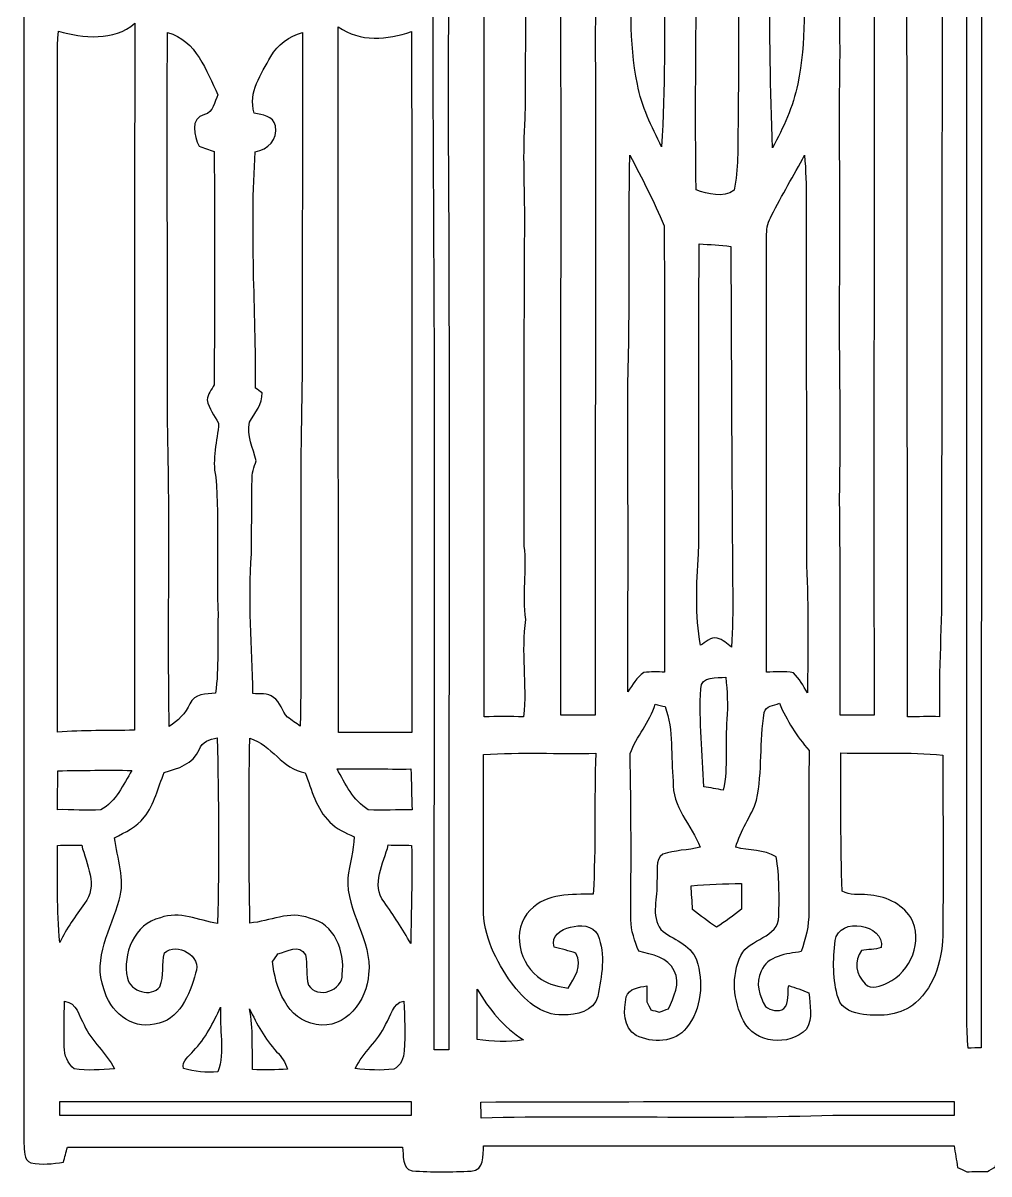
# Model space of a CAD drawing. Header units: centimetres. Extents: x -8.8 to 8.7, y -13.1 to 13.1.
# Drawn here: x -8.76 to 0.09, y -13.09 to -2.55 of the extents above; entities that cross this region are included whole.
import ezdxf

# ---------------------------------------------------------------- set-up
doc = ezdxf.new("R2010")
doc.units = ezdxf.units.CM
doc.header["$MEASUREMENT"] = 0
doc.layers.add('Camada 1', color=7, linetype='Continuous')

msp = doc.modelspace()

# ---------------------------------------------------------------- linework, layer by layer
at = {"layer": 'Camada 1', "color": 156}
for points, knots in [([(-8.73442, 13.03619), (-8.66951, 13.05171), (-8.60389, 13.06759), (-8.53651, 13.06617), (-8.53651, 13.06617), (-2.95063, 13.06476), (2.6356, 13.06583), (8.22147, 13.06547), (8.22147, 13.06547), (8.38093, 13.063), (8.54251, 13.07923), (8.69984, 13.0436), (8.69984, 13.0436), (8.7309, 12.86016), (8.71819, 12.67424), (8.71996, 12.48939), (8.71996, 12.48939), (8.71996, 4.06929), (8.7196, -4.35081), (8.72031, -12.7709), (8.72031, -12.7709), (8.71926, -12.84393), (8.70372, -12.9166), (8.68961, -12.98857), (8.68961, -12.98857), (8.57637, -12.99703), (8.46208, -13.00091), (8.3513, -12.97552), (8.3513, -12.97552), (8.34073, -12.93071), (8.33013, -12.88625), (8.32026, -12.84216), (8.32026, -12.84216), (7.2965, -12.84286), (6.27274, -12.84216), (5.24898, -12.84286), (5.24898, -12.84286), (5.23875, -12.91978), (5.25921, -13.0383), (5.15761, -13.06054), (5.15761, -13.06054), (4.94736, -13.06442), (4.73145, -13.0877), (4.52578, -13.03267), (4.52578, -13.03267), (4.51838, -12.96458), (4.51343, -12.89578), (4.5099, -12.82805), (4.5099, -12.82805), (3.06105, -12.82946), (1.6122, -12.82946), (0.16333, -12.8277), (0.16333, -12.8277), (0.1598, -12.8919), (0.15628, -12.95646), (0.15098, -13.02066), (0.15098, -13.02066), (0.13194, -13.0316), (0.09455, -13.05348), (0.07584, -13.06442), (0.07584, -13.06442), (0.01269, -13.06476), (-0.05009, -13.06547), (-0.11289, -13.06724), (-0.11289, -13.06724), (-0.1337, -13.05701), (-0.17533, -13.03725), (-0.19614, -13.02702), (-0.19614, -13.02702), (-0.20813, -12.96175), (-0.21907, -12.89578), (-0.22825, -12.83088), (-0.22825, -12.83088), (-1.66475, -12.82629), (-3.10091, -12.83088), (-4.53707, -12.82876), (-4.53707, -12.82876), (-4.54377, -12.91554), (-4.52825, -13.05489), (-4.6503, -13.06194), (-4.6503, -13.06194), (-4.83093, -13.06865), (-5.01261, -13.07146), (-5.19289, -13.05947), (-5.19289, -13.05947), (-5.2899, -13.03267), (-5.26873, -12.91836), (-5.27931, -12.84252), (-5.27931, -12.84252), (-6.30237, -12.84252), (-7.32542, -12.84252), (-8.34848, -12.84252), (-8.34848, -12.84252), (-8.36048, -12.88803), (-8.37283, -12.93388), (-8.38517, -12.98046), (-8.38517, -12.98046), (-8.48324, -12.9935), (-8.58414, -13.00692), (-8.68221, -12.98645), (-8.68221, -12.98645), (-8.75523, -12.96), (-8.74077, -12.86968), (-8.74676, -12.80865), (-8.74676, -12.80865), (-8.74641, -4.3882), (-8.74641, 4.03224), (-8.74641, 12.4527), (-8.74641, 12.4527), (-8.7443, 12.64708), (-8.75523, 12.84252), (-8.73442, 13.03619)], [0, 0, 0, 0, 0.03448276, 0.03448276, 0.03448276, 0.03448276, 0.06896552, 0.06896552, 0.06896552, 0.06896552, 0.10344828, 0.10344828, 0.10344828, 0.10344828, 0.13793103, 0.13793103, 0.13793103, 0.13793103, 0.17241379, 0.17241379, 0.17241379, 0.17241379, 0.20689655, 0.20689655, 0.20689655, 0.20689655, 0.24137931, 0.24137931, 0.24137931, 0.24137931, 0.27586207, 0.27586207, 0.27586207, 0.27586207, 0.31034483, 0.31034483, 0.31034483, 0.31034483, 0.34482759, 0.34482759, 0.34482759, 0.34482759, 0.37931034, 0.37931034, 0.37931034, 0.37931034, 0.4137931, 0.4137931, 0.4137931, 0.4137931, 0.44827586, 0.44827586, 0.44827586, 0.44827586, 0.48275862, 0.48275862, 0.48275862, 0.48275862, 0.51724138, 0.51724138, 0.51724138, 0.51724138, 0.55172414, 0.55172414, 0.55172414, 0.55172414, 0.5862069, 0.5862069, 0.5862069, 0.5862069, 0.62068966, 0.62068966, 0.62068966, 0.62068966, 0.65517241, 0.65517241, 0.65517241, 0.65517241, 0.68965517, 0.68965517, 0.68965517, 0.68965517, 0.72413793, 0.72413793, 0.72413793, 0.72413793, 0.75862069, 0.75862069, 0.75862069, 0.75862069, 0.79310345, 0.79310345, 0.79310345, 0.79310345, 0.82758621, 0.82758621, 0.82758621, 0.82758621, 0.86206897, 0.86206897, 0.86206897, 0.86206897, 0.89655172, 0.89655172, 0.89655172, 0.89655172, 0.93103448, 0.93103448, 0.93103448, 0.93103448, 1, 1, 1, 1]), ([(-0.11148, 5.30506), (-0.11148, 5.30506), (-0.11148, 5.30506), (-0.11148, 5.30506), (-0.11148, 5.30506), (-0.11253, -0.26175), (-0.11148, -5.8286), (-0.11182, -11.39542), (-0.11182, -11.39542), (-0.11041, -11.57498), (-0.11923, -11.75526), (-0.09842, -11.93446), (-0.09842, -11.93446), (-0.06914, -11.93411), (-0.01128, -11.93375), (0.01798, -11.93341), (0.01798, -11.93341), (0.02399, -6.18596), (0.01975, -0.43814), (0.01975, 5.3093), (0.01975, 5.3093), (-0.01305, 5.30823), (-0.07866, 5.30613), (-0.11148, 5.30506)], [0, 0, 0, 0, 0.14285714, 0.14285714, 0.14285714, 0.14285714, 0.28571429, 0.28571429, 0.28571429, 0.28571429, 0.42857143, 0.42857143, 0.42857143, 0.42857143, 0.57142857, 0.57142857, 0.57142857, 0.57142857, 0.71428571, 0.71428571, 0.71428571, 0.71428571, 1, 1, 1, 1]), ([(-4.98581, 2.5407), (-4.98581, 2.5407), (-4.98581, 2.5407), (-4.98581, 2.5407), (-4.98581, 2.5407), (-4.98827, 1.31726), (-4.98369, 0.09348), (-4.99356, -1.12994), (-4.99356, -1.12994), (-5.01085, -2.82292), (-4.98722, -4.5159), (-4.98686, -6.20854), (-4.98686, -6.20854), (-4.98686, -8.12236), (-4.98934, -10.03652), (-4.98968, -11.95034), (-4.98968, -11.95034), (-4.94524, -11.95), (-4.90078, -11.95034), (-4.85598, -11.95105), (-4.85598, -11.95105), (-4.85846, -9.17787), (-4.8447, -6.40467), (-4.86092, -3.63185), (-4.86092, -3.63185), (-4.86092, -3.47944), (-4.86021, -3.32705), (-4.86092, -3.175), (-4.86092, -3.175), (-4.86516, -2.66946), (-4.84964, -2.16322), (-4.87115, -1.65805), (-4.87115, -1.65805), (-4.8648, -1.54023), (-4.85457, -1.42239), (-4.85598, -1.30457), (-4.85598, -1.30457), (-4.8581, 0.09313), (-4.84786, 1.49119), (-4.84575, 2.88854), (-4.84575, 2.88854), (-4.87469, 2.89665), (-4.93253, 2.91287), (-4.96147, 2.92099), (-4.96147, 2.92099), (-4.97487, 2.79471), (-4.98439, 2.66805), (-4.98581, 2.5407)], [0, 0, 0, 0, 0.07692308, 0.07692308, 0.07692308, 0.07692308, 0.15384615, 0.15384615, 0.15384615, 0.15384615, 0.23076923, 0.23076923, 0.23076923, 0.23076923, 0.30769231, 0.30769231, 0.30769231, 0.30769231, 0.38461538, 0.38461538, 0.38461538, 0.38461538, 0.46153846, 0.46153846, 0.46153846, 0.46153846, 0.53846154, 0.53846154, 0.53846154, 0.53846154, 0.61538462, 0.61538462, 0.61538462, 0.61538462, 0.69230769, 0.69230769, 0.69230769, 0.69230769, 0.76923077, 0.76923077, 0.76923077, 0.76923077, 0.84615385, 0.84615385, 0.84615385, 0.84615385, 1, 1, 1, 1]), ([(-4.53319, 0.85724), (-4.53319, 0.85724), (-4.53319, 0.85724), (-4.53319, 0.85724), (-4.53319, 0.85724), (-4.55577, 0.54785), (-4.52683, 0.23812), (-4.53214, -0.07126), (-4.53214, -0.07126), (-4.53284, -3.01449), (-4.53143, -5.95736), (-4.53319, -8.90023), (-4.53319, -8.90023), (-4.41254, -8.89881), (-4.2919, -8.89881), (-4.17125, -8.90023), (-4.17125, -8.90023), (-4.13843, -8.6039), (-4.19734, -8.30509), (-4.1543, -8.0084), (-4.1543, -8.0084), (-4.18853, -7.78544), (-4.13878, -7.56108), (-4.16806, -7.33743), (-4.16806, -7.33743), (-4.17089, -6.34929), (-4.16877, -5.36046), (-4.16382, -4.37268), (-4.16382, -4.37268), (-4.16172, -4.05623), (-4.18324, -3.73839), (-4.1589, -3.42194), (-4.1589, -3.42194), (-4.14619, -1.9812), (-4.16031, -0.5401), (-4.15079, 0.90063), (-4.15079, 0.90063), (-4.26861, 0.83114), (-4.40443, 0.79233), (-4.53319, 0.85724)], [0, 0, 0, 0, 0.09090909, 0.09090909, 0.09090909, 0.09090909, 0.18181818, 0.18181818, 0.18181818, 0.18181818, 0.27272727, 0.27272727, 0.27272727, 0.27272727, 0.36363636, 0.36363636, 0.36363636, 0.36363636, 0.45454545, 0.45454545, 0.45454545, 0.45454545, 0.54545455, 0.54545455, 0.54545455, 0.54545455, 0.63636364, 0.63636364, 0.63636364, 0.63636364, 0.72727273, 0.72727273, 0.72727273, 0.72727273, 0.81818182, 0.81818182, 0.81818182, 0.81818182, 1, 1, 1, 1]), ([(-0.66004, 0.67027), (-0.66004, 0.67027), (-0.66004, 0.67027), (-0.66004, 0.67027), (-0.66004, 0.67027), (-0.66286, -2.52024), (-0.65617, -5.71076), (-0.6558, -8.90093), (-0.6558, -8.90093), (-0.55774, -8.89952), (-0.45966, -8.89916), (-0.36125, -8.89987), (-0.36125, -8.89987), (-0.37394, -8.47195), (-0.33619, -8.04579), (-0.345, -7.61858), (-0.345, -7.61858), (-0.33901, -4.98439), (-0.3383, -2.35055), (-0.34042, 0.28327), (-0.34042, 0.28327), (-0.33479, 0.41098), (-0.45544, 0.50341), (-0.45437, 0.63076), (-0.45437, 0.63076), (-0.45544, 0.71154), (-0.44767, 0.79162), (-0.4452, 0.87207), (-0.4452, 0.87207), (-0.56091, 0.89181), (-0.67239, 0.78668), (-0.66004, 0.67027)], [0, 0, 0, 0, 0.11111111, 0.11111111, 0.11111111, 0.11111111, 0.22222222, 0.22222222, 0.22222222, 0.22222222, 0.33333333, 0.33333333, 0.33333333, 0.33333333, 0.44444444, 0.44444444, 0.44444444, 0.44444444, 0.55555556, 0.55555556, 0.55555556, 0.55555556, 0.66666667, 0.66666667, 0.66666667, 0.66666667, 0.77777778, 0.77777778, 0.77777778, 0.77777778, 1, 1, 1, 1]), ([(-3.8368, 0.43249), (-3.8368, 0.43249), (-3.8368, 0.43249), (-3.8368, 0.43249), (-3.8368, 0.43249), (-3.82305, -2.6737), (-3.8301, -5.7799), (-3.83117, -8.88646), (-3.83117, -8.88646), (-3.72604, -8.88576), (-3.62091, -8.88576), (-3.51579, -8.88576), (-3.51579, -8.88576), (-3.51966, -6.79379), (-3.50697, -4.70217), (-3.51542, -2.61055), (-3.51542, -2.61055), (-3.50519, -2.17523), (-3.50448, -1.73989), (-3.50555, -1.30457), (-3.50555, -1.30457), (-3.4999, -1.0107), (-3.51683, -0.71649), (-3.56622, -0.42686), (-3.56622, -0.42686), (-3.6135, -0.13053), (-3.63926, 0.1912), (-3.8368, 0.43249)], [0, 0, 0, 0, 0.125, 0.125, 0.125, 0.125, 0.25, 0.25, 0.25, 0.25, 0.375, 0.375, 0.375, 0.375, 0.5, 0.5, 0.5, 0.5, 0.625, 0.625, 0.625, 0.625, 0.75, 0.75, 0.75, 0.75, 1, 1, 1, 1]), ([(-1.07456, 0.2487), (-1.07456, 0.2487), (-1.07456, 0.2487), (-1.07456, 0.2487), (-1.07456, 0.2487), (-1.16204, -0.18308), (-1.21284, -0.62089), (-1.25764, -1.05867), (-1.25764, -1.05867), (-1.30915, -1.76283), (-1.25942, -2.46873), (-1.27776, -3.17324), (-1.27776, -3.17324), (-1.28023, -3.78529), (-1.26787, -4.39737), (-1.27776, -5.00944), (-1.27776, -5.00944), (-1.28057, -5.64339), (-1.26259, -6.27768), (-1.27811, -6.91161), (-1.27811, -6.91161), (-1.26753, -7.56954), (-1.27353, -8.22749), (-1.27175, -8.88576), (-1.27175, -8.88576), (-1.1684, -8.88576), (-1.06503, -8.88576), (-0.96131, -8.88646), (-0.96131, -8.88646), (-0.9666, -5.76967), (-0.95462, -2.65253), (-0.96767, 0.46426), (-0.96767, 0.46426), (-1.00999, 0.39652), (-1.06079, 0.32948), (-1.07456, 0.2487)], [0, 0, 0, 0, 0.1, 0.1, 0.1, 0.1, 0.2, 0.2, 0.2, 0.2, 0.3, 0.3, 0.3, 0.3, 0.4, 0.4, 0.4, 0.4, 0.5, 0.5, 0.5, 0.5, 0.6, 0.6, 0.6, 0.6, 0.7, 0.7, 0.7, 0.7, 0.8, 0.8, 0.8, 0.8, 1, 1, 1, 1]), ([(-2.58585, -2.03694), (-2.58585, -2.03694), (-2.58585, -2.03694), (-2.58585, -2.03694), (-2.58585, -2.03694), (-2.59574, -2.71638), (-2.59927, -3.39619), (-2.59186, -4.07563), (-2.59186, -4.07563), (-2.48284, -4.11514), (-2.34631, -4.15042), (-2.2426, -4.07916), (-2.2426, -4.07916), (-2.20098, -3.88513), (-2.21262, -3.68582), (-2.20698, -3.48896), (-2.20698, -3.48896), (-2.2038, -3.01695), (-2.19816, -2.54494), (-2.21085, -2.07291), (-2.21085, -2.07291), (-2.29763, -1.99777), (-2.36007, -1.90112), (-2.4003, -1.79387), (-2.4003, -1.79387), (-2.46803, -1.87006), (-2.52623, -1.95438), (-2.58585, -2.03694)], [0, 0, 0, 0, 0.125, 0.125, 0.125, 0.125, 0.25, 0.25, 0.25, 0.25, 0.375, 0.375, 0.375, 0.375, 0.5, 0.5, 0.5, 0.5, 0.625, 0.625, 0.625, 0.625, 0.75, 0.75, 0.75, 0.75, 1, 1, 1, 1]), ([(-3.18698, -1.9325), (-3.18698, -1.9325), (-3.18698, -1.9325), (-3.18698, -1.9325), (-3.18698, -1.9325), (-3.18381, -2.32445), (-3.20993, -2.72026), (-3.12949, -3.1069), (-3.12949, -3.1069), (-3.09209, -3.31045), (-2.99895, -3.49708), (-2.90724, -3.68087), (-2.90724, -3.68087), (-2.8776, -3.14995), (-2.87796, -2.61832), (-2.88079, -2.08667), (-2.88079, -2.08667), (-2.99826, -2.06974), (-3.09774, -2.00659), (-3.18698, -1.9325)], [0, 0, 0, 0, 0.16666667, 0.16666667, 0.16666667, 0.16666667, 0.33333333, 0.33333333, 0.33333333, 0.33333333, 0.5, 0.5, 0.5, 0.5, 0.66666667, 0.66666667, 0.66666667, 0.66666667, 1, 1, 1, 1]), ([(-1.91593, -2.09832), (-1.91593, -2.09832), (-1.91593, -2.09832), (-1.91593, -2.09832), (-1.91593, -2.09832), (-1.91805, -2.6296), (-1.91276, -3.16018), (-1.89194, -3.69076), (-1.89194, -3.69076), (-1.7921, -3.5059), (-1.7032, -3.31187), (-1.66088, -3.10515), (-1.66088, -3.10515), (-1.58043, -2.72204), (-1.60197, -2.32657), (-1.60725, -1.93745), (-1.60725, -1.93745), (-1.70039, -2.00907), (-1.80445, -2.06269), (-1.91593, -2.09832)], [0, 0, 0, 0, 0.16666667, 0.16666667, 0.16666667, 0.16666667, 0.33333333, 0.33333333, 0.33333333, 0.33333333, 0.5, 0.5, 0.5, 0.5, 0.66666667, 0.66666667, 0.66666667, 0.66666667, 1, 1, 1, 1]), ([(-8.43174, -2.6222), (-8.43174, -2.6222), (-8.43174, -2.6222), (-8.43174, -2.6222), (-8.43174, -2.6222), (-8.44409, -2.79364), (-8.43879, -2.96545), (-8.4395, -3.13725), (-8.4395, -3.13725), (-8.4395, -5.10575), (-8.4395, -7.07424), (-8.4395, -9.04309), (-8.4395, -9.04309), (-8.20561, -9.01912), (-7.9703, -9.03323), (-7.7357, -9.02194), (-7.7357, -9.02194), (-7.73041, -6.86469), (-7.73818, -4.70746), (-7.73041, -2.55023), (-7.73041, -2.55023), (-7.92656, -2.71568), (-8.20137, -2.68605), (-8.43174, -2.6222)], [0, 0, 0, 0, 0.14285714, 0.14285714, 0.14285714, 0.14285714, 0.28571429, 0.28571429, 0.28571429, 0.28571429, 0.42857143, 0.42857143, 0.42857143, 0.42857143, 0.57142857, 0.57142857, 0.57142857, 0.57142857, 0.71428571, 0.71428571, 0.71428571, 0.71428571, 1, 1, 1, 1]), ([(-7.43162, -2.63277), (-7.43162, -2.63277), (-7.43162, -2.63277), (-7.43162, -2.63277), (-7.43162, -2.63277), (-7.44185, -3.82551), (-7.42597, -5.01826), (-7.43232, -6.211), (-7.43232, -6.211), (-7.40621, -7.13634), (-7.43303, -8.06309), (-7.41644, -8.98913), (-7.41644, -8.98913), (-7.33531, -8.93797), (-7.26722, -8.87024), (-7.2277, -8.78204), (-7.2277, -8.78204), (-7.18855, -8.68856), (-7.07707, -8.69032), (-6.9924, -8.68469), (-6.9924, -8.68469), (-6.95819, -8.44902), (-6.98005, -8.21055), (-6.96948, -7.97382), (-6.96948, -7.97382), (-6.98253, -7.55085), (-6.95854, -7.12681), (-6.98994, -6.70489), (-6.98994, -6.70489), (-7.02875, -6.53944), (-6.97371, -6.37611), (-6.96382, -6.211), (-6.96382, -6.211), (-7.00369, -6.14291), (-7.05238, -6.0773), (-7.06966, -5.99897), (-7.06966, -5.99897), (-7.06296, -5.94676), (-7.02909, -5.90479), (-7.00546, -5.85964), (-7.00546, -5.85964), (-7.00122, -5.14843), (-6.99735, -4.43688), (-7.00546, -3.72533), (-7.00546, -3.72533), (-7.05167, -3.70874), (-7.09753, -3.69252), (-7.1434, -3.67665), (-7.1434, -3.67665), (-7.18784, -3.58315), (-7.22911, -3.41841), (-7.09259, -3.38666), (-7.09259, -3.38666), (-7.00933, -3.3669), (-7.00439, -3.26918), (-6.97018, -3.20569), (-6.97018, -3.20569), (-7.07672, -2.9852), (-7.16774, -2.70615), (-7.43162, -2.63277)], [0, 0, 0, 0, 0.0625, 0.0625, 0.0625, 0.0625, 0.125, 0.125, 0.125, 0.125, 0.1875, 0.1875, 0.1875, 0.1875, 0.25, 0.25, 0.25, 0.25, 0.3125, 0.3125, 0.3125, 0.3125, 0.375, 0.375, 0.375, 0.375, 0.4375, 0.4375, 0.4375, 0.4375, 0.5, 0.5, 0.5, 0.5, 0.5625, 0.5625, 0.5625, 0.5625, 0.625, 0.625, 0.625, 0.625, 0.6875, 0.6875, 0.6875, 0.6875, 0.75, 0.75, 0.75, 0.75, 0.8125, 0.8125, 0.8125, 0.8125, 0.875, 0.875, 0.875, 0.875, 1, 1, 1, 1]), ([(-6.48723, -2.85467), (-6.48723, -2.85467), (-6.48723, -2.85467), (-6.48723, -2.85467), (-6.48723, -2.85467), (-6.57224, -3.01412), (-6.69642, -3.18028), (-6.63821, -3.37149), (-6.63821, -3.37149), (-6.56271, -3.38842), (-6.46394, -3.39794), (-6.44384, -3.49003), (-6.44384, -3.49003), (-6.42126, -3.61209), (-6.51262, -3.70945), (-6.62869, -3.72604), (-6.62869, -3.72604), (-6.67737, -4.44746), (-6.6234, -5.17065), (-6.62481, -5.8928), (-6.62481, -5.8928), (-6.61, -5.90267), (-6.58071, -5.92313), (-6.5659, -5.93302), (-6.5659, -5.93302), (-6.5592, -6.03919), (-6.63397, -6.11611), (-6.68055, -6.20323), (-6.68055, -6.20323), (-6.71018, -6.32388), (-6.6488, -6.44065), (-6.62023, -6.55601), (-6.62023, -6.55601), (-6.64033, -6.61423), (-6.66043, -6.67385), (-6.65797, -6.73664), (-6.65797, -6.73664), (-6.66114, -6.96029), (-6.6608, -7.18397), (-6.66362, -7.40762), (-6.66362, -7.40762), (-6.69678, -7.83378), (-6.65585, -8.26065), (-6.6502, -8.68715), (-6.6502, -8.68715), (-6.58777, -8.69526), (-6.5144, -8.67867), (-6.46219, -8.72277), (-6.46219, -8.72277), (-6.39692, -8.7644), (-6.38493, -8.84977), (-6.33236, -8.9034), (-6.33236, -8.9034), (-6.29567, -8.93375), (-6.2551, -8.9595), (-6.21595, -8.98701), (-6.21595, -8.98701), (-6.19972, -7.91951), (-6.22652, -6.85129), (-6.19794, -5.78414), (-6.19794, -5.78414), (-6.2043, -4.73392), (-6.18949, -3.68335), (-6.1969, -2.63277), (-6.1969, -2.63277), (-6.31577, -2.67053), (-6.42513, -2.74389), (-6.48723, -2.85467)], [0, 0, 0, 0, 0.05555556, 0.05555556, 0.05555556, 0.05555556, 0.11111111, 0.11111111, 0.11111111, 0.11111111, 0.16666667, 0.16666667, 0.16666667, 0.16666667, 0.22222222, 0.22222222, 0.22222222, 0.22222222, 0.27777778, 0.27777778, 0.27777778, 0.27777778, 0.33333333, 0.33333333, 0.33333333, 0.33333333, 0.38888889, 0.38888889, 0.38888889, 0.38888889, 0.44444444, 0.44444444, 0.44444444, 0.44444444, 0.5, 0.5, 0.5, 0.5, 0.55555556, 0.55555556, 0.55555556, 0.55555556, 0.61111111, 0.61111111, 0.61111111, 0.61111111, 0.66666667, 0.66666667, 0.66666667, 0.66666667, 0.72222222, 0.72222222, 0.72222222, 0.72222222, 0.77777778, 0.77777778, 0.77777778, 0.77777778, 0.83333333, 0.83333333, 0.83333333, 0.83333333, 0.88888889, 0.88888889, 0.88888889, 0.88888889, 1, 1, 1, 1]), ([(-5.86775, -2.58163), (-5.86775, -2.58163), (-5.86775, -2.58163), (-5.86775, -2.58163), (-5.86775, -2.58163), (-5.86951, -4.73569), (-5.86739, -6.8901), (-5.86668, -9.04451), (-5.86668, -9.04451), (-5.64268, -9.04451), (-5.41867, -9.04558), (-5.1943, -9.0438), (-5.1943, -9.0438), (-5.19711, -6.90457), (-5.189, -4.76566), (-5.19852, -2.62643), (-5.19852, -2.62643), (-5.41725, -2.70191), (-5.67019, -2.72555), (-5.86775, -2.58163)], [0, 0, 0, 0, 0.16666667, 0.16666667, 0.16666667, 0.16666667, 0.33333333, 0.33333333, 0.33333333, 0.33333333, 0.5, 0.5, 0.5, 0.5, 0.66666667, 0.66666667, 0.66666667, 0.66666667, 1, 1, 1, 1]), ([(-3.19829, -3.75849), (-3.19829, -3.75849), (-3.19829, -3.75849), (-3.19829, -3.75849), (-3.19829, -3.75849), (-3.2138, -4.45805), (-3.19369, -5.15866), (-3.21592, -5.85823), (-3.21592, -5.85823), (-3.21522, -6.79591), (-3.2138, -7.7336), (-3.21663, -8.67127), (-3.21663, -8.67127), (-3.17253, -8.60953), (-3.13548, -8.53827), (-3.06951, -8.49629), (-3.06951, -8.49629), (-3.00672, -8.48501), (-2.94286, -8.49136), (-2.87937, -8.49136), (-2.87937, -8.49136), (-2.88536, -7.12893), (-2.87338, -5.76545), (-2.88466, -4.40336), (-2.88466, -4.40336), (-2.97461, -4.18182), (-3.08715, -3.9698), (-3.19829, -3.75849)], [0, 0, 0, 0, 0.125, 0.125, 0.125, 0.125, 0.25, 0.25, 0.25, 0.25, 0.375, 0.375, 0.375, 0.375, 0.5, 0.5, 0.5, 0.5, 0.625, 0.625, 0.625, 0.625, 0.75, 0.75, 0.75, 0.75, 1, 1, 1, 1]), ([(-1.90041, -4.31024), (-1.90041, -4.31024), (-1.90041, -4.31024), (-1.90041, -4.31024), (-1.90041, -4.31024), (-1.92863, -4.36279), (-1.94734, -4.421), (-1.94522, -4.48203), (-1.94522, -4.48203), (-1.94627, -5.81871), (-1.94486, -7.15539), (-1.94627, -8.49171), (-1.94627, -8.49171), (-1.86372, -8.49066), (-1.78011, -8.48218), (-1.69827, -8.49806), (-1.69827, -8.49806), (-1.64677, -8.55169), (-1.61149, -8.618), (-1.57091, -8.68045), (-1.57091, -8.68045), (-1.56845, -8.29168), (-1.55963, -7.90256), (-1.58114, -7.51451), (-1.58114, -7.51451), (-1.5815, -6.53837), (-1.58221, -5.56224), (-1.58255, -4.58611), (-1.58255, -4.58611), (-1.58574, -4.31024), (-1.57268, -4.03365), (-1.59914, -3.75849), (-1.59914, -3.75849), (-1.69686, -3.94404), (-1.80552, -4.12326), (-1.90041, -4.31024)], [0, 0, 0, 0, 0.1, 0.1, 0.1, 0.1, 0.2, 0.2, 0.2, 0.2, 0.3, 0.3, 0.3, 0.3, 0.4, 0.4, 0.4, 0.4, 0.5, 0.5, 0.5, 0.5, 0.6, 0.6, 0.6, 0.6, 0.7, 0.7, 0.7, 0.7, 0.8, 0.8, 0.8, 0.8, 1, 1, 1, 1]), ([(-2.56222, -4.56988), (-2.56222, -4.56988), (-2.56222, -4.56988), (-2.56222, -4.56988), (-2.56222, -4.56988), (-2.57174, -5.51602), (-2.5608, -6.46253), (-2.56821, -7.40903), (-2.56821, -7.40903), (-2.59045, -7.68738), (-2.5982, -7.9689), (-2.55198, -8.24547), (-2.55198, -8.24547), (-2.50401, -8.21937), (-2.4585, -8.1668), (-2.39783, -8.1802), (-2.39783, -8.1802), (-2.34562, -8.19185), (-2.30893, -8.23419), (-2.26589, -8.26311), (-2.26589, -8.26311), (-2.25743, -8.09659), (-2.25495, -7.92973), (-2.25602, -7.76323), (-2.25602, -7.76323), (-2.26554, -6.70665), (-2.26764, -5.64973), (-2.274, -4.59317), (-2.274, -4.59317), (-2.36996, -4.58257), (-2.46627, -4.57553), (-2.56222, -4.56988)], [0, 0, 0, 0, 0.11111111, 0.11111111, 0.11111111, 0.11111111, 0.22222222, 0.22222222, 0.22222222, 0.22222222, 0.33333333, 0.33333333, 0.33333333, 0.33333333, 0.44444444, 0.44444444, 0.44444444, 0.44444444, 0.55555556, 0.55555556, 0.55555556, 0.55555556, 0.66666667, 0.66666667, 0.66666667, 0.66666667, 0.77777778, 0.77777778, 0.77777778, 0.77777778, 1, 1, 1, 1]), ([(-2.54916, -8.64376), (-2.54916, -8.64376), (-2.54916, -8.64376), (-2.54916, -8.64376), (-2.54916, -8.64376), (-2.56433, -8.94257), (-2.5333, -9.24207), (-2.52201, -9.54088), (-2.52201, -9.54088), (-2.46203, -9.55145), (-2.40242, -9.56168), (-2.34209, -9.57226), (-2.34209, -9.57226), (-2.29658, -9.35884), (-2.32587, -9.13977), (-2.30928, -8.92386), (-2.30928, -8.92386), (-2.30046, -8.7951), (-2.30681, -8.66598), (-2.3188, -8.53792), (-2.3188, -8.53792), (-2.40242, -8.54816), (-2.54282, -8.52311), (-2.54916, -8.64376)], [0, 0, 0, 0, 0.14285714, 0.14285714, 0.14285714, 0.14285714, 0.28571429, 0.28571429, 0.28571429, 0.28571429, 0.42857143, 0.42857143, 0.42857143, 0.42857143, 0.57142857, 0.57142857, 0.57142857, 0.57142857, 0.71428571, 0.71428571, 0.71428571, 0.71428571, 1, 1, 1, 1]), ([(-3.19617, -9.23783), (-3.19617, -9.23783), (-3.19617, -9.23783), (-3.19617, -9.23783), (-3.19617, -9.23783), (-3.18347, -9.74478), (-3.1884, -10.25243), (-3.18805, -10.75972), (-3.18805, -10.75972), (-3.18981, -10.8599), (-3.1517, -10.9548), (-3.11643, -11.04723), (-3.11643, -11.04723), (-2.9979, -11.07651), (-2.84656, -11.10226), (-2.79259, -11.22785), (-2.79259, -11.22785), (-2.72732, -11.34321), (-2.80034, -11.46739), (-2.8448, -11.57569), (-2.8448, -11.57569), (-2.86597, -11.58309), (-2.90865, -11.59756), (-2.92981, -11.60497), (-2.92981, -11.60497), (-2.94852, -11.60003), (-2.98591, -11.59016), (-3.0046, -11.58521), (-3.0046, -11.58521), (-3.01449, -11.56723), (-3.03388, -11.53089), (-3.04341, -11.51254), (-3.04341, -11.51254), (-3.04341, -11.46281), (-3.04341, -11.41306), (-3.04411, -11.36368), (-3.04411, -11.36368), (-3.1115, -11.3799), (-3.20886, -11.38555), (-3.23144, -11.46668), (-3.23144, -11.46668), (-3.25542, -11.58521), (-3.26319, -11.74891), (-3.14113, -11.8184), (-3.14113, -11.8184), (-2.99402, -11.89143), (-2.78589, -11.88826), (-2.67794, -11.7482), (-2.67794, -11.7482), (-2.54141, -11.57817), (-2.51919, -11.32874), (-2.58833, -11.12626), (-2.58833, -11.12626), (-2.643, -10.98196), (-2.80704, -10.9421), (-2.91465, -10.85003), (-2.91465, -10.85003), (-3.00884, -10.72232), (-2.94075, -10.5537), (-2.95134, -10.4087), (-2.95134, -10.4087), (-2.93546, -10.32791), (-2.9785, -10.20762), (-2.89594, -10.15787), (-2.89594, -10.15787), (-2.78589, -10.12331), (-2.66805, -10.12189), (-2.55551, -10.0958), (-2.55551, -10.0958), (-2.63136, -9.89188), (-2.81552, -9.72397), (-2.8, -9.49184), (-2.8, -9.49184), (-2.82716, -9.26465), (-2.794, -9.0237), (-2.87513, -8.80709), (-2.87513, -8.80709), (-2.89806, -8.80145), (-2.94393, -8.79052), (-2.96686, -8.78487), (-2.96686, -8.78487), (-3.01483, -8.94997), (-3.1376, -9.08049), (-3.19617, -9.23783)], [0, 0, 0, 0, 0.04545455, 0.04545455, 0.04545455, 0.04545455, 0.09090909, 0.09090909, 0.09090909, 0.09090909, 0.13636364, 0.13636364, 0.13636364, 0.13636364, 0.18181818, 0.18181818, 0.18181818, 0.18181818, 0.22727273, 0.22727273, 0.22727273, 0.22727273, 0.27272727, 0.27272727, 0.27272727, 0.27272727, 0.31818182, 0.31818182, 0.31818182, 0.31818182, 0.36363636, 0.36363636, 0.36363636, 0.36363636, 0.40909091, 0.40909091, 0.40909091, 0.40909091, 0.45454545, 0.45454545, 0.45454545, 0.45454545, 0.5, 0.5, 0.5, 0.5, 0.54545455, 0.54545455, 0.54545455, 0.54545455, 0.59090909, 0.59090909, 0.59090909, 0.59090909, 0.63636364, 0.63636364, 0.63636364, 0.63636364, 0.68181818, 0.68181818, 0.68181818, 0.68181818, 0.72727273, 0.72727273, 0.72727273, 0.72727273, 0.77272727, 0.77272727, 0.77272727, 0.77272727, 0.81818182, 0.81818182, 0.81818182, 0.81818182, 0.86363636, 0.86363636, 0.86363636, 0.86363636, 0.90909091, 0.90909091, 0.90909091, 0.90909091, 1, 1, 1, 1]), ([(-1.96744, -8.86249), (-1.96744, -8.86249), (-1.96744, -8.86249), (-1.96744, -8.86249), (-1.96744, -8.86249), (-2.01295, -9.12707), (-1.98191, -9.40011), (-2.03763, -9.66399), (-2.03763, -9.66399), (-2.08562, -9.81463), (-2.18897, -9.94163), (-2.22815, -10.09614), (-2.22815, -10.09614), (-2.10679, -10.12825), (-1.96885, -10.11485), (-1.85914, -10.18258), (-1.85914, -10.18258), (-1.82457, -10.36038), (-1.83339, -10.54452), (-1.83232, -10.72549), (-1.83232, -10.72549), (-1.8362, -10.93045), (-2.10538, -10.92553), (-2.18052, -11.08604), (-2.18052, -11.08604), (-2.27259, -11.27159), (-2.25071, -11.50301), (-2.15793, -11.68435), (-2.15793, -11.68435), (-2.05458, -11.89319), (-1.73777, -11.92354), (-1.58043, -11.76231), (-1.58043, -11.76231), (-1.52152, -11.66071), (-1.54763, -11.53865), (-1.55928, -11.42894), (-1.55928, -11.42894), (-1.6196, -11.40354), (-1.68098, -11.38132), (-1.74342, -11.36297), (-1.74342, -11.36297), (-1.75612, -11.43282), (-1.73743, -11.51502), (-1.78647, -11.57357), (-1.78647, -11.57357), (-1.84009, -11.60673), (-1.90853, -11.5905), (-1.95579, -11.55452), (-1.95579, -11.55452), (-2.01259, -11.45998), (-2.05105, -11.3351), (-1.99531, -11.23138), (-1.99531, -11.23138), (-1.94027, -11.08569), (-1.76106, -11.07298), (-1.62947, -11.05076), (-1.62947, -11.05076), (-1.58679, -10.9354), (-1.55787, -10.81369), (-1.55963, -10.69021), (-1.55963, -10.69021), (-1.55999, -10.19632), (-1.55892, -9.7028), (-1.5568, -9.20925), (-1.5568, -9.20925), (-1.66828, -9.07944), (-1.76176, -8.9348), (-1.82915, -8.7771), (-1.82915, -8.7771), (-1.87749, -8.79827), (-1.95686, -8.79651), (-1.96744, -8.86249)], [0, 0, 0, 0, 0.05263158, 0.05263158, 0.05263158, 0.05263158, 0.10526316, 0.10526316, 0.10526316, 0.10526316, 0.15789474, 0.15789474, 0.15789474, 0.15789474, 0.21052632, 0.21052632, 0.21052632, 0.21052632, 0.26315789, 0.26315789, 0.26315789, 0.26315789, 0.31578947, 0.31578947, 0.31578947, 0.31578947, 0.36842105, 0.36842105, 0.36842105, 0.36842105, 0.42105263, 0.42105263, 0.42105263, 0.42105263, 0.47368421, 0.47368421, 0.47368421, 0.47368421, 0.52631579, 0.52631579, 0.52631579, 0.52631579, 0.57894737, 0.57894737, 0.57894737, 0.57894737, 0.63157895, 0.63157895, 0.63157895, 0.63157895, 0.68421053, 0.68421053, 0.68421053, 0.68421053, 0.73684211, 0.73684211, 0.73684211, 0.73684211, 0.78947368, 0.78947368, 0.78947368, 0.78947368, 0.84210526, 0.84210526, 0.84210526, 0.84210526, 0.89473684, 0.89473684, 0.89473684, 0.89473684, 1, 1, 1, 1]), ([(-7.14092, -9.20255), (-7.14092, -9.20255), (-7.14092, -9.20255), (-7.14092, -9.20255), (-7.14092, -9.20255), (-7.19701, -9.33167), (-7.33707, -9.37682), (-7.4623, -9.41), (-7.4623, -9.41), (-7.51769, -9.54863), (-7.5519, -9.70033), (-7.6447, -9.82098), (-7.6447, -9.82098), (-7.71418, -9.90988), (-7.81861, -9.9589), (-7.91703, -10.00901), (-7.91703, -10.00901), (-7.89515, -10.19739), (-7.81261, -10.38965), (-7.87541, -10.57909), (-7.87541, -10.57909), (-7.94631, -10.84297), (-8.11988, -11.11179), (-8.01546, -11.39155), (-8.01546, -11.39155), (-7.9629, -11.59298), (-7.76851, -11.76513), (-7.55085, -11.7168), (-7.55085, -11.7168), (-7.32367, -11.68259), (-7.22736, -11.44481), (-7.17444, -11.24973), (-7.17444, -11.24973), (-7.11059, -11.09203), (-7.348, -10.9601), (-7.4609, -11.0624), (-7.4609, -11.0624), (-7.48595, -11.16365), (-7.46019, -11.27441), (-7.50181, -11.3725), (-7.50181, -11.3725), (-7.58084, -11.4748), (-7.77239, -11.41659), (-7.79885, -11.29488), (-7.79885, -11.29488), (-7.84859, -11.07369), (-7.7343, -10.7957), (-7.49757, -10.74137), (-7.49757, -10.74137), (-7.32155, -10.67505), (-7.14691, -10.76571), (-6.97406, -10.79429), (-6.97406, -10.79429), (-6.95749, -10.22738), (-6.96382, -9.66045), (-6.97618, -9.09389), (-6.97618, -9.09389), (-7.04639, -9.10624), (-7.11658, -9.12671), (-7.14092, -9.20255)], [0, 0, 0, 0, 0.0625, 0.0625, 0.0625, 0.0625, 0.125, 0.125, 0.125, 0.125, 0.1875, 0.1875, 0.1875, 0.1875, 0.25, 0.25, 0.25, 0.25, 0.3125, 0.3125, 0.3125, 0.3125, 0.375, 0.375, 0.375, 0.375, 0.4375, 0.4375, 0.4375, 0.4375, 0.5, 0.5, 0.5, 0.5, 0.5625, 0.5625, 0.5625, 0.5625, 0.625, 0.625, 0.625, 0.625, 0.6875, 0.6875, 0.6875, 0.6875, 0.75, 0.75, 0.75, 0.75, 0.8125, 0.8125, 0.8125, 0.8125, 0.875, 0.875, 0.875, 0.875, 1, 1, 1, 1]), ([(-6.67773, -9.09778), (-6.67773, -9.09778), (-6.67773, -9.09778), (-6.67773, -9.09778), (-6.67773, -9.09778), (-6.68937, -9.66152), (-6.68619, -10.22561), (-6.67737, -10.78971), (-6.67737, -10.78971), (-6.49498, -10.77489), (-6.31542, -10.67187), (-6.13233, -10.7449), (-6.13233, -10.7449), (-5.90267, -10.78934), (-5.80565, -11.05005), (-5.83211, -11.2596), (-5.83211, -11.2596), (-5.824, -11.40848), (-6.06212, -11.49032), (-6.13974, -11.35909), (-6.13974, -11.35909), (-6.17044, -11.26983), (-6.14749, -11.17177), (-6.16761, -11.08075), (-6.16761, -11.08075), (-6.22793, -10.97738), (-6.33589, -11.04935), (-6.42126, -11.07227), (-6.42126, -11.07227), (-6.43325, -11.08957), (-6.45724, -11.12414), (-6.46923, -11.14142), (-6.46923, -11.14142), (-6.44806, -11.37813), (-6.33764, -11.67799), (-6.07024, -11.71821), (-6.07024, -11.71821), (-5.80178, -11.76972), (-5.60458, -11.49631), (-5.59011, -11.25643), (-5.59011, -11.25643), (-5.55554, -10.94563), (-5.79754, -10.68458), (-5.78131, -10.3759), (-5.78131, -10.3759), (-5.76262, -10.25031), (-5.72981, -10.12684), (-5.72276, -9.99983), (-5.72276, -9.99983), (-5.80143, -9.96244), (-5.88539, -9.92928), (-5.94571, -9.86437), (-5.94571, -9.86437), (-6.07201, -9.74548), (-6.11011, -9.5698), (-6.17044, -9.41422), (-6.17044, -9.41422), (-6.38281, -9.38035), (-6.477, -9.1574), (-6.67773, -9.09778)], [0, 0, 0, 0, 0.0625, 0.0625, 0.0625, 0.0625, 0.125, 0.125, 0.125, 0.125, 0.1875, 0.1875, 0.1875, 0.1875, 0.25, 0.25, 0.25, 0.25, 0.3125, 0.3125, 0.3125, 0.3125, 0.375, 0.375, 0.375, 0.375, 0.4375, 0.4375, 0.4375, 0.4375, 0.5, 0.5, 0.5, 0.5, 0.5625, 0.5625, 0.5625, 0.5625, 0.625, 0.625, 0.625, 0.625, 0.6875, 0.6875, 0.6875, 0.6875, 0.75, 0.75, 0.75, 0.75, 0.8125, 0.8125, 0.8125, 0.8125, 0.875, 0.875, 0.875, 0.875, 1, 1, 1, 1]), ([(-4.53707, -9.24665), (-4.53707, -9.24665), (-4.53707, -9.24665), (-4.53707, -9.24665), (-4.53707, -9.24665), (-4.53848, -9.7162), (-4.53743, -10.18645), (-4.53777, -10.65635), (-4.53777, -10.65635), (-4.54271, -10.90612), (-4.4217, -11.13825), (-4.28237, -11.33792), (-4.28237, -11.33792), (-4.17018, -11.48679), (-4.01179, -11.64096), (-3.81105, -11.63072), (-3.81105, -11.63072), (-3.68864, -11.63143), (-3.52602, -11.60073), (-3.49179, -11.46174), (-3.49179, -11.46174), (-3.4551, -11.27794), (-3.41877, -11.07792), (-3.49144, -10.89837), (-3.49144, -10.89837), (-3.53835, -10.80593), (-3.65653, -10.80416), (-3.74297, -10.82852), (-3.74297, -10.82852), (-3.82588, -10.84579), (-3.92677, -10.9107), (-3.89113, -11.00912), (-3.89113, -11.00912), (-3.82588, -11.03136), (-3.75603, -11.04053), (-3.69181, -11.06699), (-3.69181, -11.06699), (-3.62479, -11.1774), (-3.70769, -11.29171), (-3.76273, -11.38624), (-3.76273, -11.38624), (-3.84774, -11.37143), (-3.93417, -11.35308), (-4.00755, -11.30618), (-4.00755, -11.30618), (-4.2104, -11.17564), (-4.29224, -10.85179), (-4.10986, -10.67047), (-4.10986, -10.67047), (-3.96027, -10.51382), (-3.73133, -10.52936), (-3.53377, -10.52476), (-3.53377, -10.52476), (-3.50801, -10.09543), (-3.52602, -9.6647), (-3.51084, -9.23466), (-3.51084, -9.23466), (-3.85304, -9.24277), (-4.19593, -9.22231), (-4.53707, -9.24665)], [0, 0, 0, 0, 0.0625, 0.0625, 0.0625, 0.0625, 0.125, 0.125, 0.125, 0.125, 0.1875, 0.1875, 0.1875, 0.1875, 0.25, 0.25, 0.25, 0.25, 0.3125, 0.3125, 0.3125, 0.3125, 0.375, 0.375, 0.375, 0.375, 0.4375, 0.4375, 0.4375, 0.4375, 0.5, 0.5, 0.5, 0.5, 0.5625, 0.5625, 0.5625, 0.5625, 0.625, 0.625, 0.625, 0.625, 0.6875, 0.6875, 0.6875, 0.6875, 0.75, 0.75, 0.75, 0.75, 0.8125, 0.8125, 0.8125, 0.8125, 0.875, 0.875, 0.875, 0.875, 1, 1, 1, 1]), ([(-1.26717, -9.23113), (-1.26717, -9.23113), (-1.26717, -9.23113), (-1.26717, -9.23113), (-1.26717, -9.23113), (-1.26364, -9.65341), (-1.26929, -10.07674), (-1.25377, -10.4983), (-1.25377, -10.4983), (-1.18426, -10.54064), (-1.09855, -10.52125), (-1.02129, -10.53253), (-1.02129, -10.53253), (-0.86818, -10.53818), (-0.7112, -10.60838), (-0.62547, -10.73925), (-0.62547, -10.73925), (-0.5087, -10.95162), (-0.62159, -11.23843), (-0.83819, -11.33615), (-0.83819, -11.33615), (-0.89817, -11.36721), (-0.98812, -11.4067), (-1.0421, -11.34497), (-1.0421, -11.34497), (-1.13064, -11.26596), (-1.14723, -11.13508), (-1.07702, -11.03982), (-1.07702, -11.03982), (-1.01669, -11.03277), (-0.95532, -11.03066), (-0.89605, -11.01514), (-0.89605, -11.01514), (-0.86184, -10.79958), (-1.28198, -10.72585), (-1.31833, -10.95021), (-1.31833, -10.95021), (-1.33738, -11.1259), (-1.34408, -11.31147), (-1.28869, -11.4815), (-1.28869, -11.4815), (-1.25871, -11.57922), (-1.15005, -11.61591), (-1.05833, -11.62649), (-1.05833, -11.62649), (-0.895, -11.64624), (-0.71084, -11.63637), (-0.58278, -11.52031), (-0.58278, -11.52031), (-0.39546, -11.35944), (-0.3316, -11.10192), (-0.33126, -10.86414), (-0.33126, -10.86414), (-0.32843, -10.32686), (-0.33126, -9.78992), (-0.33055, -9.25264), (-0.33055, -9.25264), (-0.64135, -9.21948), (-0.95496, -9.24065), (-1.26717, -9.23113)], [0, 0, 0, 0, 0.0625, 0.0625, 0.0625, 0.0625, 0.125, 0.125, 0.125, 0.125, 0.1875, 0.1875, 0.1875, 0.1875, 0.25, 0.25, 0.25, 0.25, 0.3125, 0.3125, 0.3125, 0.3125, 0.375, 0.375, 0.375, 0.375, 0.4375, 0.4375, 0.4375, 0.4375, 0.5, 0.5, 0.5, 0.5, 0.5625, 0.5625, 0.5625, 0.5625, 0.625, 0.625, 0.625, 0.625, 0.6875, 0.6875, 0.6875, 0.6875, 0.75, 0.75, 0.75, 0.75, 0.8125, 0.8125, 0.8125, 0.8125, 0.875, 0.875, 0.875, 0.875, 1, 1, 1, 1]), ([(-5.8794, -9.3786), (-5.8794, -9.3786), (-5.8794, -9.3786), (-5.8794, -9.3786), (-5.8794, -9.3786), (-5.80284, -9.51371), (-5.73229, -9.66927), (-5.59364, -9.75184), (-5.59364, -9.75184), (-5.46064, -9.76453), (-5.32623, -9.74901), (-5.19253, -9.75254), (-5.19253, -9.75254), (-5.1957, -9.62766), (-5.19959, -9.50312), (-5.20347, -9.37894), (-5.20347, -9.37894), (-5.42854, -9.38106), (-5.65396, -9.37331), (-5.8794, -9.3786)], [0, 0, 0, 0, 0.16666667, 0.16666667, 0.16666667, 0.16666667, 0.33333333, 0.33333333, 0.33333333, 0.33333333, 0.5, 0.5, 0.5, 0.5, 0.66666667, 0.66666667, 0.66666667, 0.66666667, 1, 1, 1, 1]), ([(-8.43562, -9.39517), (-8.43562, -9.39517), (-8.43562, -9.39517), (-8.43562, -9.39517), (-8.43562, -9.39517), (-8.43667, -9.51371), (-8.43915, -9.63259), (-8.44091, -9.75147), (-8.44091, -9.75147), (-8.30791, -9.74936), (-8.17491, -9.76136), (-8.04227, -9.7543), (-8.04227, -9.7543), (-7.90398, -9.67634), (-7.83624, -9.52287), (-7.75899, -9.392), (-7.75899, -9.392), (-7.98477, -9.38776), (-8.21019, -9.392), (-8.43562, -9.39517)], [0, 0, 0, 0, 0.16666667, 0.16666667, 0.16666667, 0.16666667, 0.33333333, 0.33333333, 0.33333333, 0.33333333, 0.5, 0.5, 0.5, 0.5, 0.66666667, 0.66666667, 0.66666667, 0.66666667, 1, 1, 1, 1]), ([(-8.43879, -10.07816), (-8.43879, -10.07816), (-8.43879, -10.07816), (-8.43879, -10.07816), (-8.43879, -10.07816), (-8.43844, -10.37449), (-8.44796, -10.67187), (-8.41833, -10.96751), (-8.41833, -10.96751), (-8.358, -10.8398), (-8.27475, -10.72549), (-8.1922, -10.61154), (-8.1922, -10.61154), (-8.06344, -10.45245), (-8.17562, -10.24643), (-8.21795, -10.07638), (-8.21795, -10.07638), (-8.29168, -10.07604), (-8.36507, -10.07674), (-8.43879, -10.07816)], [0, 0, 0, 0, 0.16666667, 0.16666667, 0.16666667, 0.16666667, 0.33333333, 0.33333333, 0.33333333, 0.33333333, 0.5, 0.5, 0.5, 0.5, 0.66666667, 0.66666667, 0.66666667, 0.66666667, 1, 1, 1, 1]), ([(-5.40985, -10.07463), (-5.40985, -10.07463), (-5.40985, -10.07463), (-5.40985, -10.07463), (-5.40985, -10.07463), (-5.45394, -10.23937), (-5.56823, -10.43939), (-5.44936, -10.59673), (-5.44936, -10.59673), (-5.35975, -10.71774), (-5.28002, -10.84579), (-5.20417, -10.97597), (-5.20417, -10.97597), (-5.2003, -10.67681), (-5.19077, -10.37766), (-5.19677, -10.0785), (-5.19677, -10.0785), (-5.26803, -10.07709), (-5.33893, -10.07568), (-5.40985, -10.07463)], [0, 0, 0, 0, 0.16666667, 0.16666667, 0.16666667, 0.16666667, 0.33333333, 0.33333333, 0.33333333, 0.33333333, 0.5, 0.5, 0.5, 0.5, 0.66666667, 0.66666667, 0.66666667, 0.66666667, 1, 1, 1, 1]), ([(-2.63735, -10.44751), (-2.63735, -10.44751), (-2.63735, -10.44751), (-2.63735, -10.44751), (-2.63735, -10.44751), (-2.63243, -10.51947), (-2.62854, -10.5918), (-2.62361, -10.66446), (-2.62361, -10.66446), (-2.55305, -10.72198), (-2.48038, -10.7777), (-2.40417, -10.82852), (-2.40417, -10.82852), (-2.32587, -10.77595), (-2.24861, -10.72161), (-2.17452, -10.6627), (-2.17452, -10.6627), (-2.17523, -10.58438), (-2.17594, -10.50607), (-2.17664, -10.42811), (-2.17664, -10.42811), (-2.33045, -10.42952), (-2.48425, -10.43586), (-2.63735, -10.44751)], [0, 0, 0, 0, 0.14285714, 0.14285714, 0.14285714, 0.14285714, 0.28571429, 0.28571429, 0.28571429, 0.28571429, 0.42857143, 0.42857143, 0.42857143, 0.42857143, 0.57142857, 0.57142857, 0.57142857, 0.57142857, 0.71428571, 0.71428571, 0.71428571, 0.71428571, 1, 1, 1, 1]), ([(-4.59598, -11.85686), (-4.59598, -11.85686), (-4.59598, -11.85686), (-4.59598, -11.85686), (-4.59598, -11.85686), (-4.45593, -11.87696), (-4.31341, -11.88332), (-4.17335, -11.85969), (-4.17335, -11.85969), (-4.35222, -11.74326), (-4.4905, -11.57887), (-4.59563, -11.39472), (-4.59563, -11.39472), (-4.59987, -11.54852), (-4.59668, -11.70269), (-4.59598, -11.85686)], [0, 0, 0, 0, 0.2, 0.2, 0.2, 0.2, 0.4, 0.4, 0.4, 0.4, 0.6, 0.6, 0.6, 0.6, 1, 1, 1, 1]), ([(-8.37529, -11.50654), (-8.37529, -11.50654), (-8.37529, -11.50654), (-8.37529, -11.50654), (-8.37529, -11.50654), (-8.37917, -11.64519), (-8.38094, -11.78418), (-8.37741, -11.92318), (-8.37741, -11.92318), (-8.38059, -11.99973), (-8.34531, -12.07523), (-8.28745, -12.12497), (-8.28745, -12.12497), (-8.16574, -12.14366), (-8.04121, -12.1345), (-7.9188, -12.12391), (-7.9188, -12.12391), (-7.99112, -11.9768), (-8.12905, -11.87414), (-8.19502, -11.72316), (-8.19502, -11.72316), (-8.243, -11.64096), (-8.26099, -11.51854), (-8.37529, -11.50654)], [0, 0, 0, 0, 0.14285714, 0.14285714, 0.14285714, 0.14285714, 0.28571429, 0.28571429, 0.28571429, 0.28571429, 0.42857143, 0.42857143, 0.42857143, 0.42857143, 0.57142857, 0.57142857, 0.57142857, 0.57142857, 0.71428571, 0.71428571, 0.71428571, 0.71428571, 1, 1, 1, 1]), ([(-7.1949, -11.96057), (-7.1949, -11.96057), (-7.1949, -11.96057), (-7.1949, -11.96057), (-7.1949, -11.96057), (-7.23229, -12.00996), (-7.30215, -12.05018), (-7.28698, -12.12179), (-7.28698, -12.12179), (-7.18397, -12.14895), (-7.07707, -12.16447), (-6.97018, -12.15178), (-6.97018, -12.15178), (-6.9035, -11.96586), (-6.96029, -11.75561), (-6.94584, -11.56053), (-6.94584, -11.56053), (-7.01462, -11.70164), (-7.08306, -11.84697), (-7.1949, -11.96057)], [0, 0, 0, 0, 0.16666667, 0.16666667, 0.16666667, 0.16666667, 0.33333333, 0.33333333, 0.33333333, 0.33333333, 0.5, 0.5, 0.5, 0.5, 0.66666667, 0.66666667, 0.66666667, 0.66666667, 1, 1, 1, 1]), ([(-6.6816, -11.57393), (-6.6816, -11.57393), (-6.6816, -11.57393), (-6.6816, -11.57393), (-6.6816, -11.57393), (-6.64386, -11.75737), (-6.66043, -11.94576), (-6.65268, -12.13167), (-6.65268, -12.13167), (-6.54614, -12.1345), (-6.4396, -12.1352), (-6.33341, -12.12744), (-6.33341, -12.12744), (-6.35387, -12.06641), (-6.3881, -12.01313), (-6.43254, -11.96798), (-6.43254, -11.96798), (-6.53944, -11.85333), (-6.61492, -11.71434), (-6.6816, -11.57393)], [0, 0, 0, 0, 0.16666667, 0.16666667, 0.16666667, 0.16666667, 0.33333333, 0.33333333, 0.33333333, 0.33333333, 0.5, 0.5, 0.5, 0.5, 0.66666667, 0.66666667, 0.66666667, 0.66666667, 1, 1, 1, 1]), ([(-5.43489, -11.71821), (-5.43489, -11.71821), (-5.43489, -11.71821), (-5.43489, -11.71821), (-5.43489, -11.71821), (-5.50228, -11.87062), (-5.64268, -11.97327), (-5.71358, -12.1232), (-5.71358, -12.1232), (-5.59647, -12.1345), (-5.47722, -12.14261), (-5.3601, -12.12744), (-5.3601, -12.12744), (-5.29624, -12.09815), (-5.26661, -12.02443), (-5.26486, -11.95846), (-5.26486, -11.95846), (-5.25497, -11.80677), (-5.25992, -11.65472), (-5.26803, -11.50372), (-5.26803, -11.50372), (-5.37386, -11.52418), (-5.38585, -11.64201), (-5.43489, -11.71821)], [0, 0, 0, 0, 0.14285714, 0.14285714, 0.14285714, 0.14285714, 0.28571429, 0.28571429, 0.28571429, 0.28571429, 0.42857143, 0.42857143, 0.42857143, 0.42857143, 0.57142857, 0.57142857, 0.57142857, 0.57142857, 0.71428571, 0.71428571, 0.71428571, 0.71428571, 1, 1, 1, 1]), ([(-8.41903, -12.42306), (-8.41903, -12.42306), (-8.41903, -12.42306), (-8.41903, -12.42306), (-8.41903, -12.42306), (-8.41868, -12.46575), (-8.41833, -12.50914), (-8.41798, -12.55253), (-8.41798, -12.55253), (-7.34554, -12.55112), (-6.27345, -12.55253), (-5.201, -12.55218), (-5.201, -12.55218), (-5.20171, -12.50879), (-5.20206, -12.46575), (-5.20206, -12.42342), (-5.20206, -12.42342), (-6.2745, -12.42377), (-7.34694, -12.42447), (-8.41903, -12.42306)], [0, 0, 0, 0, 0.16666667, 0.16666667, 0.16666667, 0.16666667, 0.33333333, 0.33333333, 0.33333333, 0.33333333, 0.5, 0.5, 0.5, 0.5, 0.66666667, 0.66666667, 0.66666667, 0.66666667, 1, 1, 1, 1]), ([(-4.56211, -12.42905), (-4.56211, -12.42905), (-4.56211, -12.42905), (-4.56211, -12.42905), (-4.56211, -12.42905), (-4.56177, -12.46575), (-4.56035, -12.53912), (-4.55965, -12.57582), (-4.55965, -12.57582), (-3.4865, -12.54972), (-2.41229, -12.59099), (-1.3395, -12.55148), (-1.3395, -12.55148), (-0.96908, -12.55218), (-0.59867, -12.55182), (-0.22789, -12.55182), (-0.22789, -12.55182), (-0.22789, -12.50914), (-0.22789, -12.46645), (-0.22718, -12.42447), (-0.22718, -12.42447), (-1.67216, -12.42554), (-3.1175, -12.42306), (-4.56211, -12.42905)], [0, 0, 0, 0, 0.14285714, 0.14285714, 0.14285714, 0.14285714, 0.28571429, 0.28571429, 0.28571429, 0.28571429, 0.42857143, 0.42857143, 0.42857143, 0.42857143, 0.57142857, 0.57142857, 0.57142857, 0.57142857, 0.71428571, 0.71428571, 0.71428571, 0.71428571, 1, 1, 1, 1])]:
    msp.add_open_spline(points, degree=3, knots=knots, dxfattribs=at)

doc.saveas('drawing.dxf')
